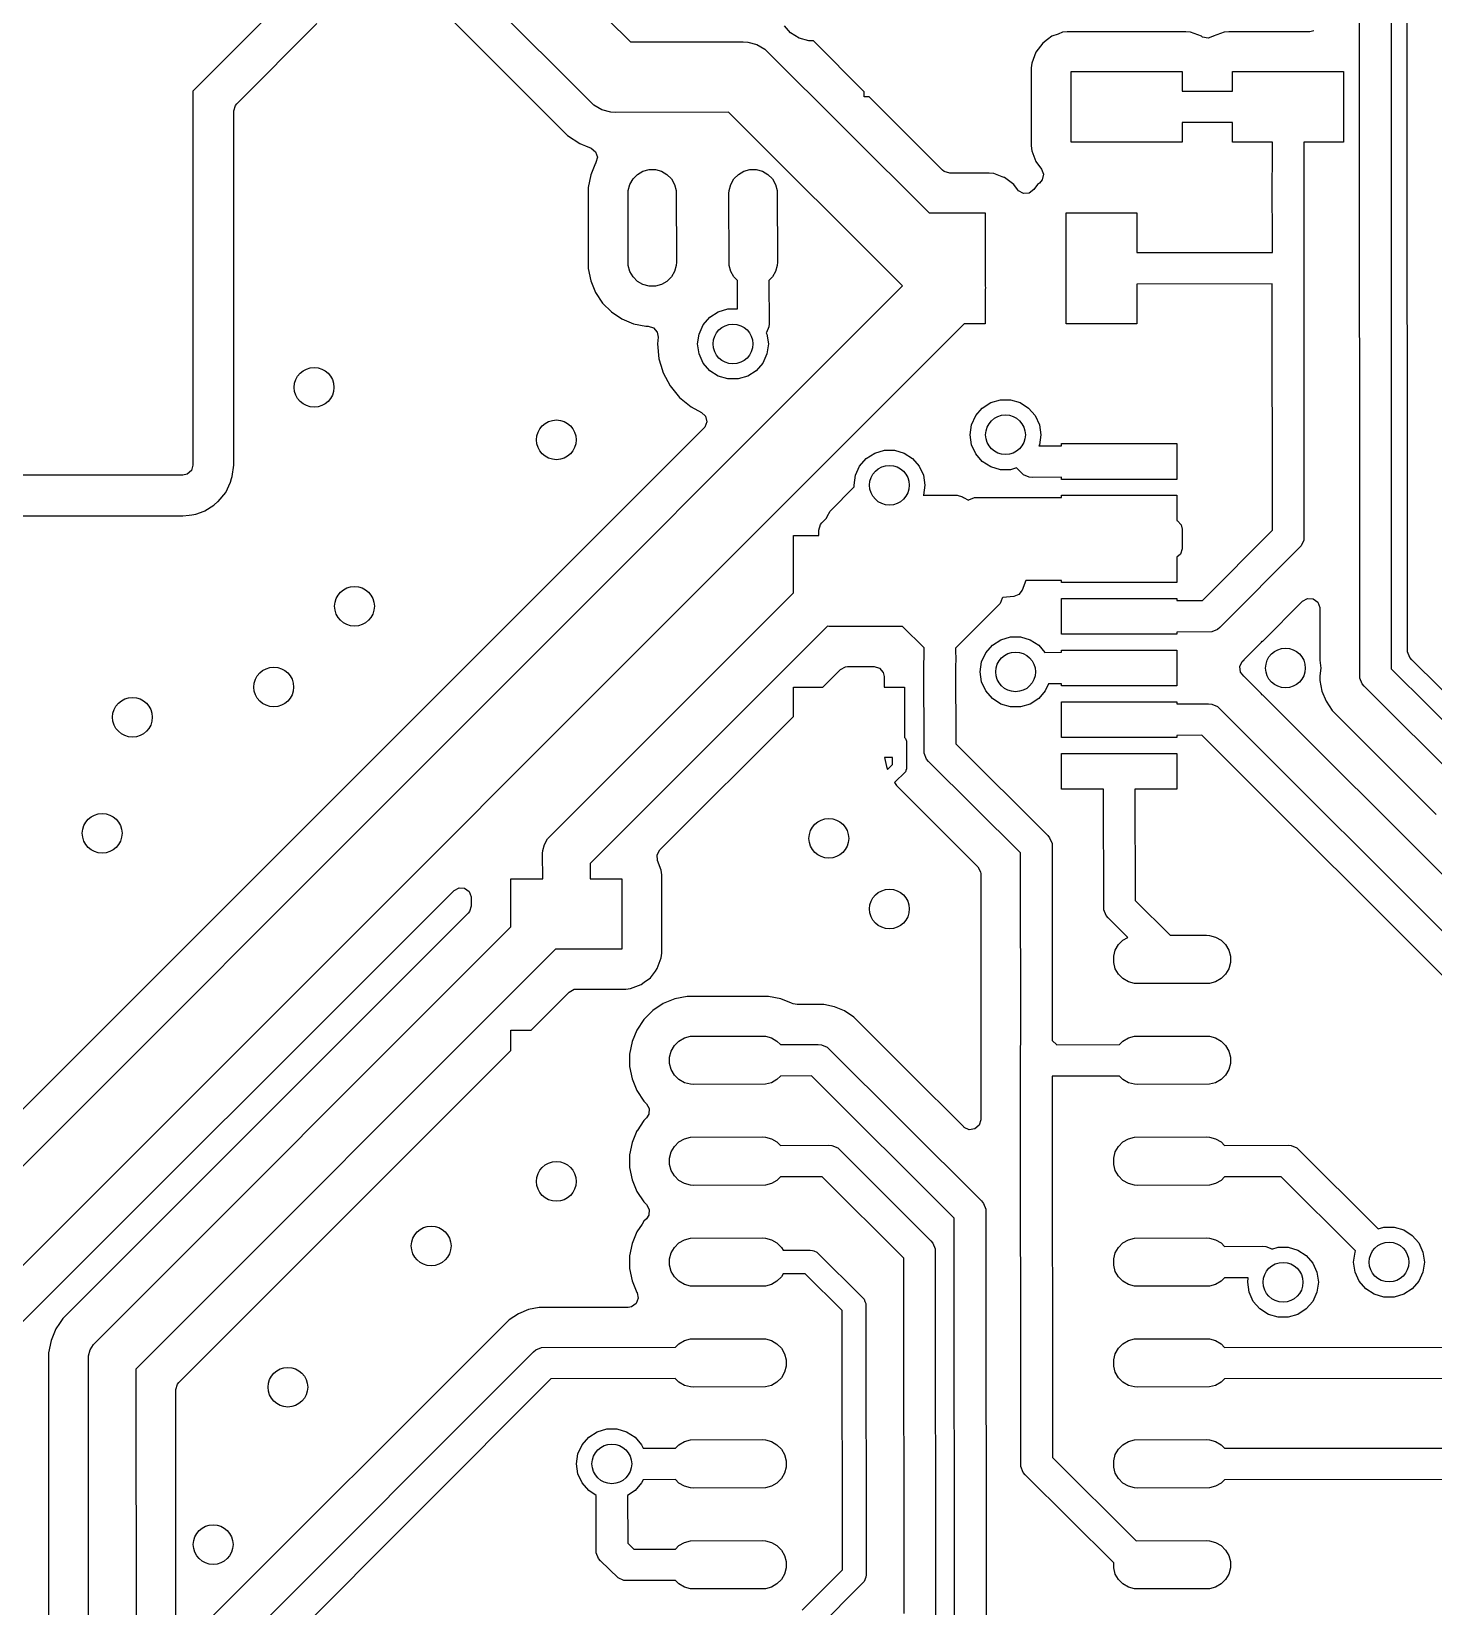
# Model space of a CAD drawing. Extents: x 0.01 to 3.19, y 0.01 to 2.39.
# Drawn here: x 1.58 to 2.275, y 0.489 to 1.27 of the extents above; entities that cross this region are included whole.
import ezdxf

# ---------------------------------------------------------------- set-up
doc = ezdxf.new("R2010")
doc.units = 0
doc.header["$MEASUREMENT"] = 0
doc.layers.add('BLACK', color=7, linetype='CONTINUOUS')

msp = doc.modelspace()

# ---------------------------------------------------------------- linework, layer by layer
at = {"layer": 'BLACK', "linetype": 'CONTINUOUS'}
for p, q in [((2.26165, 0.9625), (2.2615, 1.39924)), ((2.23803, 0.94949), (2.23788, 1.32868)), ((2.25347, 1.33329), (2.25362, 0.95405)), ((1.81501, 1.32614), (1.87667, 1.26466)), ((1.85864, 1.23336), (1.78513, 1.30666)), ((1.76861, 1.29532), (1.84557, 1.21835)), ((1.7064, 1.28683), (1.66, 1.24029)), ((1.68167, 1.23403), (1.72141, 1.27377)), ((1.95603, 1.26926), (1.95303, 1.27272)), ((1.87667, 1.26466), (1.93262, 1.26478)), ((1.93262, 1.26478), (1.93491, 1.26463)), ((1.93491, 1.26463), (1.93932, 1.26345)), ((1.96022, 1.26656), (1.95603, 1.26926)), ((1.96501, 1.26516), (1.96022, 1.26656)), ((1.96737, 1.26516), (1.96501, 1.26516)), ((1.9925, 1.24003), (1.96737, 1.26516)), ((2.08339, 1.26592), (2.08092, 1.26408)), ((2.08546, 1.26747), (2.08339, 1.26592)), ((2.08852, 1.26861), (2.08546, 1.26747)), ((2.08546, 1.26747), (2.08546, 1.26747)), ((2.08546, 1.26747), (2.08546, 1.26747)), ((2.09077, 1.26945), (2.08852, 1.26861)), ((2.09312, 1.2697), (2.09077, 1.26945)), ((2.15188, 1.2697), (2.09312, 1.2697)), ((2.15423, 1.26945), (2.15188, 1.2697)), ((2.15954, 1.26747), (2.15423, 1.26945)), ((2.15956, 1.26746), (2.15954, 1.26747)), ((2.15954, 1.26747), (2.15954, 1.26747)), ((2.16012, 1.2671), (2.15956, 1.26746)), ((2.16285, 1.26651), (2.16012, 1.2671)), ((2.16512, 1.26735), (2.16285, 1.26651)), ((2.16515, 1.2673), (2.16512, 1.26735)), ((2.16546, 1.26747), (2.16515, 1.2673)), ((2.17077, 1.26945), (2.16546, 1.26747)), ((2.16546, 1.26747), (2.16546, 1.26747)), ((2.17312, 1.2697), (2.17077, 1.26945)), ((2.21321, 1.2697), (2.17312, 1.2697)), ((2.21527, 1.27015), (2.21321, 1.2697)), ((1.93932, 1.26345), (1.94329, 1.26116)), ((1.94329, 1.26116), (2.02463, 1.18)), ((2.07753, 1.25954), (2.07555, 1.25423)), ((2.08092, 1.26408), (2.07753, 1.25954)), ((2.07753, 1.25954), (2.07753, 1.25954)), ((2.07555, 1.25423), (2.0753, 1.25188)), ((2.0753, 1.25188), (2.0753, 1.21312)), ((2.095, 1.215), (2.095, 1.25)), ((2.095, 1.25), (2.15, 1.25)), ((2.15, 1.25), (2.15, 1.24028)), ((2.175, 1.24032), (2.175, 1.25)), ((2.175, 1.25), (2.23, 1.25)), ((2.23, 1.25), (2.23, 1.215)), ((1.66, 1.24029), (1.66, 1.05496)), ((1.681, 1.2332), (1.68167, 1.23403)), ((1.8626, 1.23108), (1.85864, 1.23336)), ((1.9925, 1.2375), (1.9925, 1.24003)), ((1.99503, 1.2375), (1.9925, 1.2375)), ((2.03137, 1.20116), (1.99503, 1.2375)), ((2.15, 1.24028), (2.175, 1.24032)), ((1.68022, 1.23052), (1.681, 1.2332)), ((1.68022, 1.05496), (1.68022, 1.23052)), ((1.86702, 1.22989), (1.8626, 1.23108)), ((1.8693, 1.22974), (1.86702, 1.22989)), ((1.92525, 1.22987), (1.8693, 1.22974)), ((2.01152, 1.14379), (1.92525, 1.22987)), ((1.84557, 1.21835), (1.84557, 1.21835)), ((1.84557, 1.21835), (1.85167, 1.21428)), ((2.175, 1.22472), (2.15, 1.22468)), ((2.15, 1.22468), (2.15, 1.215)), ((2.175, 1.215), (2.175, 1.22472)), ((1.85167, 1.21428), (1.85167, 1.21428)), ((1.85167, 1.21428), (1.85167, 1.21428)), ((1.85167, 1.21428), (1.85279, 1.21381)), ((1.85279, 1.21381), (1.85447, 1.21312)), ((1.85447, 1.21312), (1.85725, 1.21196)), ((1.85725, 1.21196), (1.85943, 1.21021)), ((1.85943, 1.21021), (1.86031, 1.20756)), ((2.0753, 1.21312), (2.0753, 1.21311)), ((2.0753, 1.21311), (2.07555, 1.21077)), ((2.07555, 1.21077), (2.07555, 1.21077)), ((2.07555, 1.21077), (2.07753, 1.20546)), ((2.15, 1.215), (2.095, 1.215)), ((2.1947, 1.215), (2.175, 1.215)), ((2.19476, 1.20066), (2.1947, 1.215)), ((2.23, 1.215), (2.21031, 1.215)), ((2.21031, 1.215), (2.21037, 1.19925)), ((1.8594, 1.20452), (1.85701, 1.19875)), ((1.85948, 1.20463), (1.8594, 1.20452)), ((1.8594, 1.20452), (1.8594, 1.20452)), ((1.85962, 1.20485), (1.85948, 1.20463)), ((1.86031, 1.20756), (1.85962, 1.20485)), ((2.07753, 1.20546), (2.07753, 1.20546)), ((2.07753, 1.20546), (2.08034, 1.20171)), ((1.85701, 1.19875), (1.8558, 1.19262)), ((1.85701, 1.19875), (1.85701, 1.19875)), ((1.87641, 1.19409), (1.87798, 1.19681)), ((1.87798, 1.19681), (1.88019, 1.19902)), ((1.88019, 1.19902), (1.88291, 1.20059)), ((1.88291, 1.20059), (1.88593, 1.2014)), ((1.88593, 1.2014), (1.88907, 1.2014)), ((1.88907, 1.2014), (1.89209, 1.20059)), ((1.89209, 1.20059), (1.89481, 1.19902)), ((1.89481, 1.19902), (1.89702, 1.19681)), ((1.89702, 1.19681), (1.89859, 1.19409)), ((1.92641, 1.19409), (1.92798, 1.19681)), ((1.92798, 1.19681), (1.93019, 1.19902)), ((1.93019, 1.19902), (1.93291, 1.20059)), ((1.93291, 1.20059), (1.93593, 1.2014)), ((1.93593, 1.2014), (1.93907, 1.2014)), ((1.93907, 1.2014), (1.94209, 1.20059)), ((1.94209, 1.20059), (1.94481, 1.19902)), ((1.94481, 1.19902), (1.94702, 1.19681)), ((1.94702, 1.19681), (1.94859, 1.19409)), ((2.03219, 1.20049), (2.03137, 1.20116)), ((2.03488, 1.1997), (2.03219, 1.20049)), ((2.05438, 1.1997), (2.03488, 1.1997)), ((2.05673, 1.19945), (2.05438, 1.1997)), ((2.06089, 1.1979), (2.05673, 1.19945)), ((2.06187, 1.19754), (2.06089, 1.1979)), ((2.06204, 1.19747), (2.06187, 1.19754)), ((2.06658, 1.19408), (2.06204, 1.19747)), ((2.07934, 1.19476), (2.07842, 1.19408)), ((2.08072, 1.19636), (2.07934, 1.19476)), ((2.08034, 1.20171), (2.08131, 1.19909)), ((2.08131, 1.19909), (2.08072, 1.19636)), ((2.19463, 1.19925), (2.19476, 1.20066)), ((2.19475, 1.16036), (2.19463, 1.19925)), ((2.21037, 1.19925), (2.21023, 1.19781)), ((2.21023, 1.19781), (2.21037, 1.1525)), ((1.8558, 1.19262), (1.8558, 1.15238)), ((1.8755, 1.1895), (1.8756, 1.19107)), ((1.8756, 1.15393), (1.8755, 1.1895)), ((1.8756, 1.19107), (1.87641, 1.19409)), ((1.89859, 1.19409), (1.8994, 1.19107)), ((1.8994, 1.19107), (1.8995, 1.1555)), ((1.9255, 1.1895), (1.9256, 1.19107)), ((1.9256, 1.15393), (1.9255, 1.1895)), ((1.9256, 1.19107), (1.92641, 1.19409)), ((1.94859, 1.19409), (1.9494, 1.19107)), ((1.9494, 1.19107), (1.9495, 1.1555)), ((2.06853, 1.19147), (2.06658, 1.19408)), ((2.06899, 1.19093), (2.06853, 1.19147)), ((2.07145, 1.18959), (2.06899, 1.19093)), ((2.07423, 1.18979), (2.07145, 1.18959)), ((2.07647, 1.19147), (2.07423, 1.18979)), ((2.07842, 1.19408), (2.07647, 1.19147)), ((2.02463, 1.18), (2.0525, 1.18)), ((2.0525, 1.18), (2.0525, 1.14411)), ((2.0925, 1.125), (2.0925, 1.18)), ((2.0925, 1.18), (2.1275, 1.18)), ((2.1275, 1.18), (2.1275, 1.16025)), ((1.8995, 1.1555), (1.8994, 1.15393)), ((1.9495, 1.1555), (1.9494, 1.15393)), ((2.1275, 1.16025), (2.19475, 1.16036)), ((1.8558, 1.15238), (1.85701, 1.14625)), ((1.87641, 1.15091), (1.8756, 1.15393)), ((1.87798, 1.14819), (1.87641, 1.15091)), ((1.88019, 1.14598), (1.87798, 1.14819)), ((1.89702, 1.14819), (1.89481, 1.14598)), ((1.89859, 1.15091), (1.89702, 1.14819)), ((1.8994, 1.15393), (1.89859, 1.15091)), ((1.92641, 1.15091), (1.9256, 1.15393)), ((1.92798, 1.14819), (1.92641, 1.15091)), ((1.92971, 1.14647), (1.92798, 1.14819)), ((1.94702, 1.14819), (1.94531, 1.14648)), ((1.94859, 1.15091), (1.94702, 1.14819)), ((1.9494, 1.15393), (1.94859, 1.15091)), ((2.21037, 1.1525), (2.21023, 1.151)), ((2.21023, 1.151), (2.21037, 1.01935)), ((1.40544, 0.53751), (2.01152, 1.14379)), ((1.85701, 1.14625), (1.85701, 1.14625)), ((1.85701, 1.14625), (1.8594, 1.14048)), ((1.8594, 1.14048), (1.86287, 1.13529)), ((1.88291, 1.14441), (1.88019, 1.14598)), ((1.88593, 1.1436), (1.88291, 1.14441)), ((1.88907, 1.1436), (1.88593, 1.1436)), ((1.89209, 1.14441), (1.88907, 1.1436)), ((1.89481, 1.14598), (1.89209, 1.14441)), ((1.92975, 1.13234), (1.92971, 1.14647)), ((1.94531, 1.14648), (1.94537, 1.125)), ((2.0525, 1.14411), (2.05252, 1.1425)), ((2.05252, 1.1425), (2.0525, 1.1422)), ((2.0525, 1.1422), (2.0525, 1.125)), ((2.19463, 1.14476), (2.1275, 1.14465)), ((2.1275, 1.14465), (2.1275, 1.125)), ((2.19477, 1.02275), (2.19463, 1.14476)), ((1.86287, 1.13529), (1.86287, 1.13529)), ((1.86287, 1.13529), (1.86729, 1.13087)), ((1.92022, 1.13094), (1.92501, 1.13234)), ((1.92501, 1.13234), (1.92975, 1.13234)), ((2.04207, 1.125), (1.42489, 0.50761)), ((1.86729, 1.13087), (1.86729, 1.13087)), ((1.86729, 1.13087), (1.87248, 1.1274)), ((1.87248, 1.1274), (1.87825, 1.12501)), ((1.87825, 1.12501), (1.87825, 1.12501)), ((1.87825, 1.12501), (1.88438, 1.1238)), ((1.91069, 1.11994), (1.91276, 1.12447)), ((1.91276, 1.12447), (1.91603, 1.12824)), ((1.91603, 1.12824), (1.92022, 1.13094)), ((1.94537, 1.125), (1.94522, 1.12346)), ((2.0525, 1.125), (2.04207, 1.125)), ((2.1275, 1.125), (2.0925, 1.125)), ((1.88438, 1.1238), (1.88549, 1.1238)), ((1.88549, 1.1238), (1.88817, 1.12301)), ((1.88817, 1.12301), (1.89, 1.1209)), ((1.89, 1.1209), (1.89043, 1.11835)), ((1.89043, 1.11835), (1.8901, 1.115)), ((1.90998, 1.115), (1.91069, 1.11994)), ((1.94405, 1.12063), (1.94401, 1.12059)), ((1.94401, 1.12059), (1.94431, 1.11994)), ((1.94522, 1.12346), (1.94405, 1.12063)), ((1.94431, 1.11994), (1.94502, 1.115)), ((1.8901, 1.115), (1.8901, 1.115)), ((1.8901, 1.115), (1.89081, 1.1077)), ((1.91069, 1.11006), (1.90998, 1.115)), ((1.91276, 1.10553), (1.91069, 1.11006)), ((1.94431, 1.11006), (1.94224, 1.10553)), ((1.94502, 1.115), (1.94431, 1.11006)), ((1.89081, 1.1077), (1.89081, 1.1077)), ((1.89081, 1.1077), (1.89081, 1.1077)), ((1.89081, 1.1077), (1.89177, 1.10456)), ((1.89177, 1.10456), (1.89294, 1.10069)), ((1.89294, 1.10069), (1.8964, 1.09422)), ((1.91603, 1.10176), (1.91276, 1.10553)), ((1.92022, 1.09906), (1.91603, 1.10176)), ((1.93897, 1.10176), (1.93478, 1.09906)), ((1.94224, 1.10553), (1.93897, 1.10176)), ((1.8964, 1.09422), (1.90105, 1.08855)), ((1.92501, 1.09766), (1.92022, 1.09906)), ((1.92999, 1.09766), (1.92501, 1.09766)), ((1.93478, 1.09906), (1.92999, 1.09766)), ((1.90105, 1.08855), (1.90672, 1.0839)), ((2.05103, 1.08324), (2.05522, 1.08594)), ((2.05522, 1.08594), (2.06001, 1.08734)), ((2.06001, 1.08734), (2.06499, 1.08734)), ((2.06499, 1.08734), (2.06978, 1.08594)), ((2.06978, 1.08594), (2.07397, 1.08324)), ((1.90672, 1.0839), (1.91192, 1.08112)), ((1.91192, 1.08112), (1.91392, 1.07916)), ((1.91392, 1.07916), (1.91454, 1.07643)), ((2.04569, 1.07494), (2.04776, 1.07947)), ((2.04776, 1.07947), (2.05103, 1.08324)), ((2.07397, 1.08324), (2.07724, 1.07947)), ((2.07724, 1.07947), (2.07931, 1.07494)), ((1.91309, 1.07324), (1.39853, 0.55868)), ((1.91358, 1.07381), (1.91309, 1.07324)), ((1.91454, 1.07643), (1.91358, 1.07381)), ((2.04498, 1.07), (2.04569, 1.07494)), ((2.04569, 1.06506), (2.04498, 1.07)), ((2.07931, 1.07494), (2.08002, 1.07)), ((2.08002, 1.07), (2.07931, 1.06506)), ((1.99772, 1.06094), (2.00251, 1.06234)), ((2.00251, 1.06234), (2.00749, 1.06234)), ((2.00749, 1.06234), (2.01228, 1.06094)), ((2.04776, 1.06053), (2.04569, 1.06506)), ((2.07931, 1.06506), (2.07907, 1.06453)), ((2.07907, 1.06453), (2.07909, 1.06451)), ((2.07909, 1.06451), (2.09031, 1.06455)), ((2.09031, 1.06455), (2.09031, 1.06563)), ((2.09031, 1.06563), (2.1474, 1.06563)), ((2.1474, 1.06563), (2.1474, 1.04791)), ((1.66, 1.05496), (1.65921, 1.05228)), ((1.6794, 1.04926), (1.68022, 1.05496)), ((1.98819, 1.04994), (1.99026, 1.05447)), ((1.99026, 1.05447), (1.99353, 1.05824)), ((1.99353, 1.05824), (1.99772, 1.06094)), ((2.01228, 1.06094), (2.01647, 1.05824)), ((2.01647, 1.05824), (2.01974, 1.05447)), ((2.01974, 1.05447), (2.02181, 1.04994)), ((2.05103, 1.05676), (2.04776, 1.06053)), ((2.05522, 1.05406), (2.05103, 1.05676)), ((2.06001, 1.05266), (2.05522, 1.05406)), ((1.65504, 1.05), (1.24, 1.05)), ((1.6571, 1.05045), (1.65504, 1.05)), ((1.65921, 1.05228), (1.6571, 1.05045)), ((1.67622, 1.04135), (1.67861, 1.04658)), ((1.67861, 1.04658), (1.67911, 1.04828)), ((1.67911, 1.04828), (1.6794, 1.04926)), ((1.98748, 1.045), (1.98819, 1.04994)), ((2.02181, 1.04994), (2.02252, 1.045)), ((2.06499, 1.05266), (2.06001, 1.05266)), ((2.06799, 1.05354), (2.06499, 1.05266)), ((2.07135, 1.05022), (2.06799, 1.05354)), ((2.07419, 1.04905), (2.07135, 1.05022)), ((2.07573, 1.0489), (2.07419, 1.04905)), ((2.09031, 1.04895), (2.07573, 1.0489)), ((2.09031, 1.04791), (2.09031, 1.04895)), ((2.1474, 1.04791), (2.09031, 1.04791)), ((1.67244, 1.03698), (1.67622, 1.04135)), ((1.67622, 1.04135), (1.67622, 1.04135)), ((1.97563, 1.03219), (1.98759, 1.04423)), ((1.98759, 1.04423), (1.98748, 1.045)), ((2.02181, 1.04006), (2.02178, 1.04)), ((2.02178, 1.04), (2.0386, 1.04)), ((2.02252, 1.045), (2.02181, 1.04006)), ((2.0386, 1.04), (2.04128, 1.03921)), ((2.04128, 1.03921), (2.04167, 1.03893)), ((2.04167, 1.03893), (2.04172, 1.0389)), ((2.04172, 1.0389), (2.04415, 1.0376)), ((2.04431, 1.03773), (2.04714, 1.0389)), ((2.04714, 1.0389), (2.09031, 1.03899)), ((2.09031, 1.03899), (2.09031, 1.04004)), ((2.09031, 1.04004), (2.1474, 1.04004)), ((2.1474, 1.04004), (2.1474, 1.02752)), ((1.65934, 1.03025), (1.6614, 1.03069)), ((1.6614, 1.03069), (1.6655, 1.03206)), ((1.6614, 1.03069), (1.6614, 1.03069)), ((1.6614, 1.03069), (1.6614, 1.03069)), ((1.6614, 1.03069), (1.6614, 1.03069)), ((1.6614, 1.03069), (1.6614, 1.03069)), ((1.6655, 1.03206), (1.6658, 1.03225)), ((1.6658, 1.03225), (1.67034, 1.03517)), ((1.67034, 1.03517), (1.67235, 1.03691)), ((1.67034, 1.03517), (1.67034, 1.03517)), ((1.67034, 1.03517), (1.67034, 1.03517)), ((1.67235, 1.03691), (1.67244, 1.03698)), ((1.97409, 1.02952), (1.97563, 1.03219)), ((2.04415, 1.0376), (2.04431, 1.03773)), ((1.26518, 1.02978), (1.65504, 1.02978)), ((1.65504, 1.02978), (1.65818, 1.03012)), ((1.65818, 1.03012), (1.65934, 1.03025)), ((1.65934, 1.03025), (1.65934, 1.03025)), ((1.65934, 1.03025), (1.65934, 1.03025)), ((1.65934, 1.03025), (1.65934, 1.03025)), ((1.97, 1.0228), (1.97079, 1.02548)), ((1.97, 1.02), (1.97, 1.0228)), ((1.97079, 1.02548), (1.97145, 1.02631)), ((1.97145, 1.02631), (1.97388, 1.02873)), ((1.97388, 1.02873), (1.97409, 1.02952)), ((2.1474, 1.02752), (2.14772, 1.02742)), ((2.14772, 1.02742), (2.14955, 1.02531)), ((2.14955, 1.02531), (2.15, 1.02325)), ((2.15, 1.02325), (2.15, 1.01352)), ((2.16007, 0.98786), (2.19477, 1.02275)), ((1.9575, 0.99168), (1.9575, 1.02)), ((1.9575, 1.02), (1.97, 1.02)), ((2.20905, 1.01498), (2.16872, 0.97443)), ((2.21022, 1.01781), (2.20905, 1.01498)), ((2.21037, 1.01935), (2.21022, 1.01781)), ((2.14921, 1.01084), (2.1474, 1.00927)), ((2.1474, 1.00927), (2.1474, 0.99673)), ((2.15, 1.01352), (2.14921, 1.01084)), ((1.83563, 0.86969), (1.9575, 0.99168)), ((2.07084, 0.99303), (2.06916, 0.99079)), ((2.07259, 0.99773), (2.07084, 0.99303)), ((2.09031, 0.99778), (2.07259, 0.99773)), ((2.09031, 0.99673), (2.09031, 0.99778)), ((2.1474, 0.99673), (2.09031, 0.99673)), ((2.0598, 0.98637), (2.03779, 0.96417)), ((2.06091, 0.98905), (2.0598, 0.98637)), ((2.06113, 0.98928), (2.06091, 0.98905)), ((2.06668, 0.98982), (2.06113, 0.98928)), ((2.06916, 0.99079), (2.06668, 0.98982)), ((2.09031, 0.97114), (2.09031, 0.98886)), ((2.09031, 0.98886), (2.1474, 0.98886)), ((2.1474, 0.98886), (2.1474, 0.98782)), ((2.1474, 0.98782), (2.16007, 0.98786)), ((2.18991, 0.96776), (2.2097, 0.98755)), ((2.2097, 0.98755), (2.21215, 0.98889)), ((2.21215, 0.98889), (2.21494, 0.98869)), ((2.21494, 0.98869), (2.21718, 0.98701)), ((2.21718, 0.98701), (2.21816, 0.9844)), ((2.21816, 0.9844), (2.21817, 0.98404)), ((2.21817, 0.98404), (2.21817, 0.95823)), ((1.97428, 0.9752), (1.85673, 0.85753)), ((1.97496, 0.975), (1.97428, 0.9752)), ((2.01149, 0.975), (1.97496, 0.975)), ((2.02217, 0.96439), (2.01149, 0.975)), ((2.05603, 0.96574), (2.06022, 0.96844)), ((2.06022, 0.96844), (2.06501, 0.96984)), ((2.06501, 0.96984), (2.06999, 0.96984)), ((2.06999, 0.96984), (2.07478, 0.96844)), ((2.07478, 0.96844), (2.07897, 0.96574)), ((2.1474, 0.97114), (2.09031, 0.97114)), ((2.16469, 0.97228), (2.1474, 0.97222)), ((2.1474, 0.97222), (2.1474, 0.97114)), ((2.16752, 0.97345), (2.16469, 0.97228)), ((2.16872, 0.97443), (2.16752, 0.97345)), ((2.02224, 0.95885), (2.02217, 0.96439)), ((2.03779, 0.96417), (2.03787, 0.95767)), ((2.05069, 0.95744), (2.05276, 0.96197)), ((2.05276, 0.96197), (2.05603, 0.96574)), ((2.07897, 0.96574), (2.08206, 0.96217)), ((2.08206, 0.96217), (2.09031, 0.9622)), ((2.09031, 0.9622), (2.09031, 0.96327)), ((2.09031, 0.96327), (2.1474, 0.96327)), ((2.1474, 0.96327), (2.1474, 0.94555)), ((2.18073, 0.95858), (2.1893, 0.96715)), ((2.1893, 0.96715), (2.18973, 0.96764)), ((2.18973, 0.96764), (2.18991, 0.96776)), ((2.26282, 0.95966), (2.26165, 0.9625)), ((1.97207, 0.945), (1.98072, 0.95365)), ((1.98072, 0.95365), (1.98317, 0.95499)), ((1.98317, 0.95499), (1.98422, 0.9551)), ((1.98422, 0.9551), (1.99746, 0.9551)), ((1.99746, 0.9551), (2.00014, 0.95431)), ((2.00014, 0.95431), (2.00197, 0.9522)), ((2.02213, 0.95767), (2.02224, 0.95885)), ((2.02228, 0.91216), (2.02213, 0.95767)), ((2.03787, 0.95767), (2.03773, 0.95624)), ((2.03773, 0.95624), (2.03786, 0.91677)), ((2.04998, 0.9525), (2.05069, 0.95744)), ((2.05069, 0.94756), (2.04998, 0.9525)), ((2.17852, 0.9552), (2.17973, 0.95772)), ((2.17887, 0.95243), (2.17852, 0.9552)), ((2.18056, 0.95041), (2.17887, 0.95243)), ((2.17973, 0.95772), (2.18066, 0.95853)), ((2.18066, 0.95853), (2.18073, 0.95858)), ((2.21817, 0.95823), (2.21872, 0.9544)), ((2.21872, 0.9544), (2.21817, 0.95057)), ((2.25362, 0.95405), (2.2969, 0.91096)), ((2.2638, 0.95847), (2.26282, 0.95966)), ((2.30021, 0.92227), (2.2638, 0.95847)), ((1.9575, 0.93043), (1.9575, 0.945)), ((1.9575, 0.945), (1.97207, 0.945)), ((2.00197, 0.9522), (2.00242, 0.95014)), ((2.00242, 0.95014), (2.00242, 0.945)), ((2.00242, 0.945), (2.0125, 0.945)), ((2.0125, 0.945), (2.0125, 0.91991)), ((2.05276, 0.94303), (2.05069, 0.94756)), ((2.08386, 0.94658), (2.08224, 0.94303)), ((2.09031, 0.9466), (2.08386, 0.94658)), ((2.09031, 0.94555), (2.09031, 0.9466)), ((2.1474, 0.94555), (2.09031, 0.94555)), ((2.18054, 0.9504), (2.18056, 0.95041)), ((2.18064, 0.95032), (2.18054, 0.9504)), ((2.18066, 0.95028), (2.18064, 0.95032)), ((2.18073, 0.95024), (2.18066, 0.95028)), ((2.18918, 0.94179), (2.18073, 0.95024)), ((2.21817, 0.95057), (2.21817, 0.94827)), ((2.21817, 0.94827), (2.21923, 0.94294)), ((2.23803, 0.94945), (2.23803, 0.94949)), ((2.2392, 0.94661), (2.23803, 0.94945)), ((2.24018, 0.94542), (2.2392, 0.94661)), ((2.28913, 0.89668), (2.24018, 0.94542)), ((2.05603, 0.93926), (2.05276, 0.94303)), ((2.06022, 0.93656), (2.05603, 0.93926)), ((2.07897, 0.93926), (2.07478, 0.93656)), ((2.08224, 0.94303), (2.07897, 0.93926)), ((2.09031, 0.91996), (2.09031, 0.93768)), ((2.09031, 0.93768), (2.1474, 0.93768)), ((2.1474, 0.93768), (2.1474, 0.93664)), ((2.1474, 0.93664), (2.16315, 0.93669)), ((2.16315, 0.93669), (2.16469, 0.93654)), ((2.18973, 0.94116), (2.18918, 0.94179)), ((2.18996, 0.94101), (2.18973, 0.94116)), ((2.28273, 0.84824), (2.18996, 0.94101)), ((2.21923, 0.94294), (2.21923, 0.94294)), ((2.21923, 0.94294), (2.22131, 0.93792)), ((2.22131, 0.93792), (2.22433, 0.93341)), ((1.89131, 0.86424), (1.9575, 0.93043)), ((2.06501, 0.93516), (2.06022, 0.93656)), ((2.06999, 0.93516), (2.06501, 0.93516)), ((2.07478, 0.93656), (2.06999, 0.93516)), ((2.16469, 0.93654), (2.16752, 0.93537)), ((2.16752, 0.93537), (2.46937, 0.63374)), ((2.22433, 0.93341), (2.22433, 0.93341)), ((2.22433, 0.93341), (2.27593, 0.88181)), ((2.15975, 0.92108), (2.1474, 0.92104)), ((2.1474, 0.92104), (2.1474, 0.91996)), ((2.45593, 0.62512), (2.15975, 0.92108)), ((2.0125, 0.91991), (2.01295, 0.91947)), ((2.01295, 0.91947), (2.01348, 0.91819)), ((2.01348, 0.91819), (2.01354, 0.905)), ((2.03786, 0.91677), (2.0834, 0.87143)), ((2.1474, 0.91996), (2.09031, 0.91996)), ((2.00262, 0.91), (2.00348, 0.90565)), ((2.0065, 0.91), (2.00262, 0.91)), ((2.00348, 0.90565), (2.00348, 0.90565)), ((2.00348, 0.90565), (2.00412, 0.90412)), ((2.00412, 0.90412), (2.00651, 0.90652)), ((2.00651, 0.90652), (2.0065, 0.91)), ((2.02345, 0.90932), (2.02228, 0.91216)), ((2.02443, 0.90813), (2.02345, 0.90932)), ((2.06997, 0.8628), (2.02443, 0.90813)), ((2.09031, 0.89437), (2.09031, 0.91209)), ((2.09031, 0.91209), (2.1474, 0.91209)), ((2.1474, 0.91209), (2.1474, 0.89437)), ((2.01295, 0.90303), (2.00756, 0.89764)), ((2.00756, 0.89764), (2.00858, 0.89612)), ((2.01337, 0.90406), (2.01295, 0.90303)), ((2.01348, 0.90431), (2.01337, 0.90406)), ((2.01354, 0.905), (2.01348, 0.90431)), ((2.00858, 0.89612), (2.00858, 0.89612)), ((2.00858, 0.89612), (2.0488, 0.85589)), ((2.111, 0.89437), (2.09031, 0.89437)), ((2.11114, 0.83461), (2.111, 0.89437)), ((2.1474, 0.89437), (2.1266, 0.89437)), ((2.1266, 0.89437), (2.12673, 0.83922)), ((1.83329, 0.86404), (1.83409, 0.86702)), ((1.83409, 0.86702), (1.83563, 0.86969)), ((2.0834, 0.87143), (2.08438, 0.87024)), ((2.08438, 0.87024), (2.08556, 0.8674)), ((2.08556, 0.8674), (2.0857, 0.76989)), ((1.83319, 0.8625), (1.83329, 0.86404)), ((1.83323, 0.85), (1.83319, 0.8625)), ((1.88997, 0.86179), (1.89131, 0.86424)), ((1.89017, 0.859), (1.88997, 0.86179)), ((1.89195, 0.85423), (1.89017, 0.859)), ((2.07011, 0.76823), (2.06997, 0.8628)), ((1.85673, 0.85753), (1.85675, 0.85)), ((1.8922, 0.85188), (1.89195, 0.85423)), ((1.8922, 0.81312), (1.8922, 0.85188)), ((2.0488, 0.85589), (2.05014, 0.85344)), ((2.05014, 0.85344), (2.05026, 0.85239)), ((2.05026, 0.85239), (2.05026, 0.73047)), ((1.43623, 0.49109), (1.78933, 0.84418)), ((1.78933, 0.84418), (1.79178, 0.84552)), ((1.79178, 0.84552), (1.79457, 0.84532)), ((1.79457, 0.84532), (1.79681, 0.84365)), ((1.79681, 0.84365), (1.79778, 0.84103)), ((1.8175, 0.82619), (1.8175, 0.85)), ((1.8175, 0.85), (1.83323, 0.85)), ((1.85675, 0.85), (1.8725, 0.85)), ((1.8725, 0.85), (1.8725, 0.815)), ((1.7978, 0.83642), (1.79701, 0.83374)), ((1.79778, 0.84103), (1.7978, 0.84068)), ((1.7978, 0.84068), (1.7978, 0.83642)), ((2.12673, 0.83922), (2.14414, 0.82195)), ((1.79634, 0.83291), (1.59991, 0.63648)), ((1.79701, 0.83374), (1.79634, 0.83291)), ((2.11231, 0.83177), (2.11114, 0.83461)), ((2.11329, 0.83057), (2.11231, 0.83177)), ((2.12306, 0.82088), (2.11329, 0.83057)), ((1.61063, 0.61919), (1.8175, 0.82619)), ((2.12069, 0.81952), (2.12306, 0.82088)), ((2.14414, 0.82195), (2.162, 0.822)), ((2.162, 0.822), (2.16357, 0.8219)), ((2.16357, 0.8219), (2.16659, 0.82109)), ((2.16659, 0.82109), (2.16931, 0.81952)), ((1.83957, 0.815), (1.63171, 0.60701)), ((1.8725, 0.815), (1.83957, 0.815)), ((1.89195, 0.81077), (1.8922, 0.81312)), ((2.1161, 0.81157), (2.11691, 0.81459)), ((2.11691, 0.81459), (2.11848, 0.81731)), ((2.11848, 0.81731), (2.12069, 0.81952)), ((2.16931, 0.81952), (2.17152, 0.81731)), ((2.17152, 0.81731), (2.17309, 0.81459)), ((2.17309, 0.81459), (2.1739, 0.81157)), ((1.88658, 0.80092), (1.88904, 0.80422)), ((1.88904, 0.80422), (1.88997, 0.80546)), ((1.88997, 0.80546), (1.89149, 0.80953)), ((1.88997, 0.80546), (1.88997, 0.80546)), ((1.88997, 0.80546), (1.88997, 0.80546)), ((1.89149, 0.80953), (1.89195, 0.81077)), ((2.1161, 0.80843), (2.1161, 0.81157)), ((2.11691, 0.80541), (2.1161, 0.80843)), ((2.11848, 0.80269), (2.11691, 0.80541)), ((2.17309, 0.80541), (2.17152, 0.80269)), ((2.1739, 0.80843), (2.17309, 0.80541)), ((2.1739, 0.81157), (2.1739, 0.80843)), ((1.87673, 0.79555), (1.88204, 0.79753)), ((1.88204, 0.79753), (1.88355, 0.79866)), ((1.88204, 0.79753), (1.88204, 0.79753)), ((1.88204, 0.79753), (1.88204, 0.79753)), ((1.88355, 0.79866), (1.88658, 0.80092)), ((2.12069, 0.80048), (2.11848, 0.80269)), ((2.12341, 0.79891), (2.12069, 0.80048)), ((2.12643, 0.7981), (2.12341, 0.79891)), ((2.128, 0.798), (2.12643, 0.7981)), ((2.16357, 0.7981), (2.128, 0.798)), ((2.16659, 0.79891), (2.16357, 0.7981)), ((2.16931, 0.80048), (2.16659, 0.79891)), ((2.17152, 0.80269), (2.16931, 0.80048)), ((1.82757, 0.775), (1.84641, 0.79384)), ((1.84641, 0.79384), (1.84887, 0.79518)), ((1.84887, 0.79518), (1.84992, 0.7953)), ((1.84992, 0.7953), (1.87438, 0.7953)), ((1.87438, 0.7953), (1.87439, 0.7953)), ((1.87439, 0.7953), (1.87673, 0.79555)), ((1.87673, 0.79555), (1.87673, 0.79555)), ((1.89875, 0.79049), (1.89298, 0.7881)), ((1.90488, 0.7917), (1.89875, 0.79049)), ((1.94512, 0.7917), (1.90488, 0.7917)), ((1.95125, 0.79049), (1.94512, 0.7917)), ((1.95649, 0.78831), (1.95125, 0.79049)), ((1.88779, 0.78463), (1.88337, 0.78021)), ((1.89298, 0.7881), (1.88779, 0.78463)), ((1.95724, 0.788), (1.95649, 0.78831)), ((1.95727, 0.78807), (1.95724, 0.788)), ((1.95923, 0.78758), (1.95727, 0.78807)), ((1.97246, 0.78758), (1.95923, 0.78758)), ((1.97779, 0.78652), (1.97246, 0.78758)), ((1.98281, 0.78444), (1.97779, 0.78652)), ((1.98733, 0.78142), (1.98281, 0.78444)), ((2.01501, 0.75374), (1.98733, 0.78142)), ((1.8175, 0.76493), (1.8175, 0.775)), ((1.8175, 0.775), (1.82757, 0.775)), ((1.8799, 0.77502), (1.87751, 0.76925)), ((1.88337, 0.78021), (1.8799, 0.77502)), ((1.65297, 0.6004), (1.8175, 0.76493)), ((1.87751, 0.76925), (1.8763, 0.76312)), ((1.87751, 0.76925), (1.87751, 0.76925)), ((1.89691, 0.76459), (1.89848, 0.76731)), ((1.89848, 0.76731), (1.90069, 0.76952)), ((1.90069, 0.76952), (1.90341, 0.77109)), ((1.90341, 0.77109), (1.90643, 0.7719)), ((1.90643, 0.7719), (1.942, 0.772)), ((1.942, 0.772), (1.94357, 0.7719)), ((1.94357, 0.7719), (1.94659, 0.77109)), ((1.94659, 0.77109), (1.94931, 0.76952)), ((1.94931, 0.76952), (1.95101, 0.76781)), ((1.95101, 0.76781), (1.96975, 0.76787)), ((1.96975, 0.76787), (1.97128, 0.76772)), ((1.97128, 0.76772), (1.97412, 0.76655)), ((1.97412, 0.76655), (2.05057, 0.69032)), ((2.06996, 0.76675), (2.07011, 0.76823)), ((2.07011, 0.55863), (2.06996, 0.76675)), ((2.0857, 0.76989), (2.08792, 0.76773)), ((2.08792, 0.76773), (2.11899, 0.76781)), ((2.11899, 0.76781), (2.12069, 0.76952)), ((2.12069, 0.76952), (2.12341, 0.77109)), ((2.12341, 0.77109), (2.12643, 0.7719)), ((2.12643, 0.7719), (2.162, 0.772)), ((2.162, 0.772), (2.16357, 0.7719)), ((2.16357, 0.7719), (2.16659, 0.77109)), ((2.16659, 0.77109), (2.16931, 0.76952)), ((2.16931, 0.76952), (2.17152, 0.76731)), ((2.17152, 0.76731), (2.17309, 0.76459)), ((1.8763, 0.76312), (1.8763, 0.75688)), ((1.8961, 0.76157), (1.89691, 0.76459)), ((1.8961, 0.75843), (1.8961, 0.76157)), ((1.89691, 0.75541), (1.8961, 0.75843)), ((2.17309, 0.76459), (2.1739, 0.76157)), ((2.1739, 0.75843), (2.17309, 0.75541)), ((2.1739, 0.76157), (2.1739, 0.75843)), ((1.8763, 0.75688), (1.87751, 0.75075)), ((1.87751, 0.75075), (1.87751, 0.75075)), ((1.87751, 0.75075), (1.8799, 0.74498)), ((1.89848, 0.75269), (1.89691, 0.75541)), ((1.90069, 0.75048), (1.89848, 0.75269)), ((1.90341, 0.74891), (1.90069, 0.75048)), ((1.94931, 0.75048), (1.94659, 0.74891)), ((1.95104, 0.75221), (1.94931, 0.75048)), ((1.96636, 0.75226), (1.95104, 0.75221)), ((2.03713, 0.68169), (1.96636, 0.75226)), ((2.04179, 0.72696), (2.01501, 0.75374)), ((2.11896, 0.75221), (2.08557, 0.75213)), ((2.08557, 0.75213), (2.08571, 0.56323)), ((2.12069, 0.75048), (2.11896, 0.75221)), ((2.12341, 0.74891), (2.12069, 0.75048)), ((2.16931, 0.75048), (2.16659, 0.74891)), ((2.17152, 0.75269), (2.16931, 0.75048)), ((2.17309, 0.75541), (2.17152, 0.75269)), ((1.8799, 0.74498), (1.88337, 0.73979)), ((1.90643, 0.7481), (1.90341, 0.74891)), ((1.908, 0.748), (1.90643, 0.7481)), ((1.94357, 0.7481), (1.908, 0.748)), ((1.94659, 0.74891), (1.94357, 0.7481)), ((2.12643, 0.7481), (2.12341, 0.74891)), ((2.128, 0.748), (2.12643, 0.7481)), ((2.16357, 0.7481), (2.128, 0.748)), ((2.16659, 0.74891), (2.16357, 0.7481)), ((1.88337, 0.73979), (1.88337, 0.73979)), ((1.88337, 0.73979), (1.88466, 0.73851)), ((1.88466, 0.73851), (1.88599, 0.73605)), ((1.88599, 0.73605), (1.8858, 0.73327)), ((1.88337, 0.73021), (1.87996, 0.7251)), ((1.88466, 0.73149), (1.88337, 0.73021)), ((1.8858, 0.73327), (1.88466, 0.73149)), ((2.04205, 0.72672), (2.04179, 0.72696)), ((2.04459, 0.72556), (2.04205, 0.72672)), ((2.04736, 0.72596), (2.04459, 0.72556)), ((2.04947, 0.72779), (2.04736, 0.72596)), ((2.05026, 0.73047), (2.04947, 0.72779)), ((1.87751, 0.71925), (1.8763, 0.71312)), ((1.8799, 0.72502), (1.87751, 0.71925)), ((1.87751, 0.71925), (1.87751, 0.71925)), ((1.87996, 0.7251), (1.8799, 0.72502)), ((1.89848, 0.71731), (1.90069, 0.71952)), ((1.90069, 0.71952), (1.90341, 0.72109)), ((1.90341, 0.72109), (1.90643, 0.7219)), ((1.90643, 0.7219), (1.942, 0.722)), ((1.942, 0.722), (1.94357, 0.7219)), ((1.94357, 0.7219), (1.94659, 0.72109)), ((1.94659, 0.72109), (1.94931, 0.71952)), ((1.94931, 0.71952), (1.95102, 0.7178)), ((2.11848, 0.71731), (2.12069, 0.71952)), ((2.12069, 0.71952), (2.12341, 0.72109)), ((2.12341, 0.72109), (2.12643, 0.7219)), ((2.12643, 0.7219), (2.162, 0.722)), ((2.162, 0.722), (2.16357, 0.7219)), ((2.16357, 0.7219), (2.16659, 0.72109)), ((2.16659, 0.72109), (2.16931, 0.71952)), ((2.16931, 0.71952), (2.17103, 0.71779)), ((1.8763, 0.71312), (1.8763, 0.70688)), ((1.8961, 0.71157), (1.89691, 0.71459)), ((1.8961, 0.70843), (1.8961, 0.71157)), ((1.89691, 0.71459), (1.89848, 0.71731)), ((1.95102, 0.7178), (1.975, 0.71787)), ((1.975, 0.71787), (1.97654, 0.71772)), ((1.97654, 0.71772), (1.97937, 0.71655)), ((1.97937, 0.71655), (2.02557, 0.67057)), ((2.1161, 0.71157), (2.11691, 0.71459)), ((2.1161, 0.70843), (2.1161, 0.71157)), ((2.11691, 0.71459), (2.11848, 0.71731)), ((2.17103, 0.71779), (2.2025, 0.71787)), ((2.2025, 0.71787), (2.20404, 0.71772)), ((2.20404, 0.71772), (2.20687, 0.71655)), ((2.20687, 0.71655), (2.2471, 0.67649)), ((1.8763, 0.70688), (1.87751, 0.70075)), ((1.89691, 0.70541), (1.8961, 0.70843)), ((1.89848, 0.70269), (1.89691, 0.70541)), ((1.90069, 0.70048), (1.89848, 0.70269)), ((2.11691, 0.70541), (2.1161, 0.70843)), ((2.11848, 0.70269), (2.11691, 0.70541)), ((2.12069, 0.70048), (2.11848, 0.70269)), ((1.87751, 0.70075), (1.87751, 0.70075)), ((1.87751, 0.70075), (1.8799, 0.69498)), ((1.8799, 0.69498), (1.88337, 0.68979)), ((1.90341, 0.69891), (1.90069, 0.70048)), ((1.90643, 0.6981), (1.90341, 0.69891)), ((1.908, 0.698), (1.90643, 0.6981)), ((1.94357, 0.6981), (1.908, 0.698)), ((1.94659, 0.69891), (1.94357, 0.6981)), ((1.94931, 0.70048), (1.94659, 0.69891)), ((1.95103, 0.7022), (1.94931, 0.70048)), ((1.97161, 0.70226), (1.95103, 0.7022)), ((2.01213, 0.66193), (1.97161, 0.70226)), ((2.12341, 0.69891), (2.12069, 0.70048)), ((2.12643, 0.6981), (2.12341, 0.69891)), ((2.128, 0.698), (2.12643, 0.6981)), ((2.16357, 0.6981), (2.128, 0.698)), ((2.16659, 0.69891), (2.16357, 0.6981)), ((2.16931, 0.70048), (2.16659, 0.69891)), ((2.17102, 0.70219), (2.16931, 0.70048)), ((2.19911, 0.70226), (2.17102, 0.70219)), ((2.23597, 0.66555), (2.19911, 0.70226)), ((1.88337, 0.68979), (1.88337, 0.68979)), ((1.88337, 0.68979), (1.88466, 0.68851)), ((1.88466, 0.68851), (1.88599, 0.68605)), ((2.05057, 0.69032), (2.05155, 0.68912)), ((2.05155, 0.68912), (2.05272, 0.68628)), ((1.88337, 0.68021), (1.88246, 0.67884)), ((1.88466, 0.68149), (1.88337, 0.68021)), ((1.8858, 0.68327), (1.88466, 0.68149)), ((1.88599, 0.68605), (1.8858, 0.68327)), ((2.03727, 0.4659), (2.03713, 0.68169)), ((2.05272, 0.68628), (2.05287, 0.4625)), ((1.8799, 0.67502), (1.87751, 0.66925)), ((1.88246, 0.67884), (1.8799, 0.67502)), ((1.90341, 0.67109), (1.90643, 0.6719)), ((1.90643, 0.6719), (1.942, 0.672)), ((1.942, 0.672), (1.94357, 0.6719)), ((1.94357, 0.6719), (1.94659, 0.67109)), ((2.12341, 0.67109), (2.12643, 0.6719)), ((2.12643, 0.6719), (2.162, 0.672)), ((2.162, 0.672), (2.16357, 0.6719)), ((2.16357, 0.6719), (2.16659, 0.67109)), ((2.2471, 0.67649), (2.25001, 0.67734)), ((2.25001, 0.67734), (2.25499, 0.67734)), ((2.25499, 0.67734), (2.25978, 0.67594)), ((2.25978, 0.67594), (2.26397, 0.67324)), ((2.26397, 0.67324), (2.26724, 0.66947)), ((1.87751, 0.66925), (1.8763, 0.66312)), ((1.87751, 0.66925), (1.87751, 0.66925)), ((1.8961, 0.66157), (1.89691, 0.66459)), ((1.89691, 0.66459), (1.89848, 0.66731)), ((1.89848, 0.66731), (1.90069, 0.66952)), ((1.90069, 0.66952), (1.90341, 0.67109)), ((1.94659, 0.67109), (1.94931, 0.66952)), ((1.94931, 0.66952), (1.95152, 0.66731)), ((1.95152, 0.66731), (1.95235, 0.66587)), ((1.95235, 0.66587), (1.96581, 0.66591)), ((1.96581, 0.66591), (1.96696, 0.66579)), ((1.96696, 0.66579), (1.9675, 0.66557)), ((1.9675, 0.66557), (1.96909, 0.66491)), ((1.96909, 0.66491), (1.99168, 0.64249)), ((2.02557, 0.67057), (2.02655, 0.66937)), ((2.02655, 0.66937), (2.02772, 0.66654)), ((2.02772, 0.66654), (2.02787, 0.4825)), ((2.1161, 0.66157), (2.11691, 0.66459)), ((2.11691, 0.66459), (2.11848, 0.66731)), ((2.11848, 0.66731), (2.12069, 0.66952)), ((2.12069, 0.66952), (2.12341, 0.67109)), ((2.16659, 0.67109), (2.16931, 0.66952)), ((2.16931, 0.66952), (2.17101, 0.66781)), ((2.17101, 0.66781), (2.19, 0.66787)), ((2.19, 0.66787), (2.19154, 0.66772)), ((2.19154, 0.66772), (2.19437, 0.66655)), ((2.19437, 0.66655), (2.19447, 0.66645)), ((2.19447, 0.66645), (2.19751, 0.66734)), ((2.19751, 0.66734), (2.20249, 0.66734)), ((2.20249, 0.66734), (2.20728, 0.66594)), ((2.20728, 0.66594), (2.21147, 0.66324)), ((2.23498, 0.66), (2.23569, 0.66494)), ((2.23569, 0.66494), (2.23597, 0.66555)), ((2.26724, 0.66947), (2.26931, 0.66494)), ((2.26931, 0.66494), (2.27002, 0.66)), ((1.8763, 0.66312), (1.8763, 0.65688)), ((1.8763, 0.65688), (1.87751, 0.65075)), ((1.8961, 0.65843), (1.8961, 0.66157)), ((1.89691, 0.65541), (1.8961, 0.65843)), ((2.01227, 0.48589), (2.01213, 0.66193)), ((2.1161, 0.65843), (2.1161, 0.66157)), ((2.11691, 0.65541), (2.1161, 0.65843)), ((2.21147, 0.66324), (2.21474, 0.65947)), ((2.21474, 0.65947), (2.21681, 0.65494)), ((2.23569, 0.65506), (2.23498, 0.66)), ((2.27002, 0.66), (2.26931, 0.65506)), ((1.87751, 0.65075), (1.87751, 0.65075)), ((1.87751, 0.65075), (1.8799, 0.64498)), ((1.89848, 0.65269), (1.89691, 0.65541)), ((1.90069, 0.65048), (1.89848, 0.65269)), ((1.90341, 0.64891), (1.90069, 0.65048)), ((1.90643, 0.6481), (1.90341, 0.64891)), ((1.908, 0.648), (1.90643, 0.6481)), ((1.94357, 0.6481), (1.908, 0.648)), ((1.94659, 0.64891), (1.94357, 0.6481)), ((1.94931, 0.65048), (1.94659, 0.64891)), ((1.95152, 0.65269), (1.94931, 0.65048)), ((1.95237, 0.65417), (1.95152, 0.65269)), ((1.96327, 0.6542), (1.95237, 0.65417)), ((1.9816, 0.636), (1.96327, 0.6542)), ((2.11848, 0.65269), (2.11691, 0.65541)), ((2.12069, 0.65048), (2.11848, 0.65269)), ((2.12341, 0.64891), (2.12069, 0.65048)), ((2.12643, 0.6481), (2.12341, 0.64891)), ((2.128, 0.648), (2.12643, 0.6481)), ((2.16357, 0.6481), (2.128, 0.648)), ((2.16659, 0.64891), (2.16357, 0.6481)), ((2.16931, 0.65048), (2.16659, 0.64891)), ((2.17104, 0.65221), (2.16931, 0.65048)), ((2.1828, 0.65225), (2.17104, 0.65221)), ((2.18248, 0.65), (2.1828, 0.65225)), ((2.18319, 0.64506), (2.18248, 0.65)), ((2.21681, 0.65494), (2.21752, 0.65)), ((2.21752, 0.65), (2.21681, 0.64506)), ((2.23776, 0.65053), (2.23569, 0.65506)), ((2.24103, 0.64676), (2.23776, 0.65053)), ((2.26724, 0.65053), (2.26397, 0.64676)), ((2.26931, 0.65506), (2.26724, 0.65053)), ((1.88053, 0.64214), (1.87953, 0.63953)), ((1.8799, 0.64498), (1.87996, 0.64488)), ((1.87996, 0.64488), (1.87997, 0.64482)), ((1.87997, 0.64482), (1.88, 0.64476)), ((1.88, 0.64476), (1.87999, 0.64475)), ((1.87999, 0.64475), (1.88053, 0.64214)), ((1.99168, 0.64249), (1.99241, 0.64159)), ((1.99241, 0.64159), (1.99285, 0.64053)), ((1.99285, 0.64053), (1.99329, 0.63946)), ((2.18526, 0.64053), (2.18319, 0.64506)), ((2.18853, 0.63676), (2.18526, 0.64053)), ((2.21474, 0.64053), (2.21147, 0.63676)), ((2.21681, 0.64506), (2.21474, 0.64053)), ((2.24522, 0.64406), (2.24103, 0.64676)), ((2.25001, 0.64266), (2.24522, 0.64406)), ((2.25499, 0.64266), (2.25001, 0.64266)), ((2.25978, 0.64406), (2.25499, 0.64266)), ((2.26397, 0.64676), (2.25978, 0.64406)), ((1.59991, 0.63648), (1.59552, 0.63209)), ((1.82119, 0.63444), (1.81667, 0.63142)), ((1.82621, 0.63652), (1.82119, 0.63444)), ((1.83154, 0.63758), (1.82621, 0.63652)), ((1.83697, 0.63758), (1.83154, 0.63758)), ((1.87558, 0.63758), (1.83697, 0.63758)), ((1.87728, 0.63788), (1.87558, 0.63758)), ((1.87953, 0.63953), (1.87728, 0.63788)), ((1.9817, 0.50755), (1.9816, 0.636)), ((1.99329, 0.63946), (1.99341, 0.505)), ((2.19272, 0.63406), (2.18853, 0.63676)), ((2.19751, 0.63266), (2.19272, 0.63406)), ((2.20249, 0.63266), (2.19751, 0.63266)), ((2.20728, 0.63406), (2.20249, 0.63266)), ((2.21147, 0.63676), (2.20728, 0.63406)), ((1.59207, 0.62693), (1.5897, 0.62119)), ((1.59383, 0.62956), (1.59207, 0.62693)), ((1.59552, 0.63209), (1.59383, 0.62956)), ((1.81667, 0.63142), (1.65998, 0.47473)), ((1.81667, 0.63142), (1.81667, 0.63142)), ((1.5897, 0.62119), (1.58848, 0.6151)), ((1.5897, 0.62119), (1.5897, 0.62119)), ((1.60909, 0.61652), (1.61063, 0.61919)), ((1.82988, 0.61655), (1.83272, 0.61772)), ((1.83272, 0.61772), (1.89901, 0.61783)), ((1.89901, 0.61783), (1.90069, 0.61952)), ((1.90069, 0.61952), (1.90341, 0.62109)), ((1.90341, 0.62109), (1.90643, 0.6219)), ((1.90643, 0.6219), (1.942, 0.622)), ((1.942, 0.622), (1.94357, 0.6219)), ((1.94357, 0.6219), (1.94659, 0.62109)), ((1.94659, 0.62109), (1.94931, 0.61952)), ((1.94931, 0.61952), (1.95152, 0.61731)), ((1.95152, 0.61731), (1.95309, 0.61459)), ((2.11691, 0.61459), (2.11848, 0.61731)), ((2.11848, 0.61731), (2.12069, 0.61952)), ((2.12069, 0.61952), (2.12341, 0.62109)), ((2.12341, 0.62109), (2.12643, 0.6219)), ((2.12643, 0.6219), (2.162, 0.622)), ((2.162, 0.622), (2.16357, 0.6219)), ((2.16357, 0.6219), (2.16659, 0.62109)), ((2.16659, 0.62109), (2.16931, 0.61952)), ((2.16931, 0.61952), (2.17107, 0.61775)), ((2.17107, 0.61775), (2.285, 0.61787)), ((1.58848, 0.6151), (1.58848, 0.46125)), ((1.60819, 0.612), (1.60829, 0.61354)), ((1.60829, 0.46629), (1.60819, 0.612)), ((1.60829, 0.61354), (1.60909, 0.61652)), ((1.66845, 0.45512), (1.82868, 0.61557)), ((1.82868, 0.61557), (1.82988, 0.61655)), ((1.95309, 0.61459), (1.9539, 0.61157)), ((1.9539, 0.61157), (1.9539, 0.60843)), ((2.1161, 0.61157), (2.11691, 0.61459)), ((2.1161, 0.60843), (2.1161, 0.61157)), ((1.63171, 0.60701), (1.63181, 0.46478)), ((1.83731, 0.60213), (1.68274, 0.44736)), ((1.89894, 0.60223), (1.83731, 0.60213)), ((1.90069, 0.60048), (1.89894, 0.60223)), ((1.95152, 0.60269), (1.94931, 0.60048)), ((1.95309, 0.60541), (1.95152, 0.60269)), ((1.9539, 0.60843), (1.95309, 0.60541)), ((2.11691, 0.60541), (2.1161, 0.60843)), ((2.11848, 0.60269), (2.11691, 0.60541)), ((2.12069, 0.60048), (2.11848, 0.60269)), ((2.17098, 0.60215), (2.16931, 0.60048)), ((2.28162, 0.60227), (2.17098, 0.60215)), ((1.65152, 0.59689), (1.6523, 0.59957)), ((1.65152, 0.47824), (1.65152, 0.59689)), ((1.6523, 0.59957), (1.65297, 0.6004)), ((1.90341, 0.59891), (1.90069, 0.60048)), ((1.90643, 0.5981), (1.90341, 0.59891)), ((1.908, 0.598), (1.90643, 0.5981)), ((1.94357, 0.5981), (1.908, 0.598)), ((1.94659, 0.59891), (1.94357, 0.5981)), ((1.94931, 0.60048), (1.94659, 0.59891)), ((2.12341, 0.59891), (2.12069, 0.60048)), ((2.12643, 0.5981), (2.12341, 0.59891)), ((2.128, 0.598), (2.12643, 0.5981)), ((2.16357, 0.5981), (2.128, 0.598)), ((2.16659, 0.59891), (2.16357, 0.5981)), ((2.16931, 0.60048), (2.16659, 0.59891)), ((1.85276, 0.56947), (1.85603, 0.57324)), ((1.85603, 0.57324), (1.86022, 0.57594)), ((1.86022, 0.57594), (1.86501, 0.57734)), ((1.86501, 0.57734), (1.86999, 0.57734)), ((1.86999, 0.57734), (1.87478, 0.57594)), ((1.87478, 0.57594), (1.87897, 0.57324)), ((1.87897, 0.57324), (1.88224, 0.56947)), ((1.90069, 0.56952), (1.90341, 0.57109)), ((1.90341, 0.57109), (1.90643, 0.5719)), ((1.90643, 0.5719), (1.942, 0.572)), ((1.942, 0.572), (1.94357, 0.5719)), ((1.94357, 0.5719), (1.94659, 0.57109)), ((1.94659, 0.57109), (1.94931, 0.56952)), ((2.12069, 0.56952), (2.12341, 0.57109)), ((2.12341, 0.57109), (2.12643, 0.5719)), ((2.12643, 0.5719), (2.162, 0.572)), ((2.162, 0.572), (2.16357, 0.5719)), ((2.16357, 0.5719), (2.16659, 0.57109)), ((2.16659, 0.57109), (2.16931, 0.56952)), ((1.84998, 0.56), (1.85069, 0.56494)), ((1.85069, 0.56494), (1.85276, 0.56947)), ((1.88224, 0.56947), (1.88302, 0.56777)), ((1.88302, 0.56777), (1.89898, 0.56781)), ((1.89898, 0.56781), (1.90069, 0.56952)), ((1.94931, 0.56952), (1.95152, 0.56731)), ((1.95152, 0.56731), (1.95309, 0.56459)), ((1.95309, 0.56459), (1.9539, 0.56157)), ((2.08571, 0.56323), (2.12721, 0.5219)), ((2.1161, 0.56157), (2.11691, 0.56459)), ((2.11691, 0.56459), (2.11848, 0.56731)), ((2.11848, 0.56731), (2.12069, 0.56952)), ((2.16931, 0.56952), (2.17108, 0.56775)), ((2.17108, 0.56775), (2.30075, 0.56787)), ((1.85069, 0.55506), (1.84998, 0.56)), ((1.85276, 0.55053), (1.85069, 0.55506)), ((1.95309, 0.55541), (1.95152, 0.55269)), ((1.9539, 0.55843), (1.95309, 0.55541)), ((1.9539, 0.56157), (1.9539, 0.55843)), ((2.07129, 0.55579), (2.07011, 0.55863)), ((2.07227, 0.5546), (2.07129, 0.55579)), ((2.1161, 0.51094), (2.07227, 0.5546)), ((2.1161, 0.55843), (2.1161, 0.56157)), ((2.11691, 0.55541), (2.1161, 0.55843)), ((2.11848, 0.55269), (2.11691, 0.55541)), ((1.85603, 0.54676), (1.85276, 0.55053)), ((1.85968, 0.54441), (1.85603, 0.54676)), ((1.87897, 0.54676), (1.87528, 0.54439)), ((1.88224, 0.55053), (1.87897, 0.54676)), ((1.88299, 0.55217), (1.88224, 0.55053)), ((1.89897, 0.55221), (1.88299, 0.55217)), ((1.90069, 0.55048), (1.89897, 0.55221)), ((1.90341, 0.54891), (1.90069, 0.55048)), ((1.90643, 0.5481), (1.90341, 0.54891)), ((1.908, 0.548), (1.90643, 0.5481)), ((1.94357, 0.5481), (1.908, 0.548)), ((1.94659, 0.54891), (1.94357, 0.5481)), ((1.94931, 0.55048), (1.94659, 0.54891)), ((1.95152, 0.55269), (1.94931, 0.55048)), ((2.12069, 0.55048), (2.11848, 0.55269)), ((2.12341, 0.54891), (2.12069, 0.55048)), ((2.12643, 0.5481), (2.12341, 0.54891)), ((2.128, 0.548), (2.12643, 0.5481)), ((2.16357, 0.5481), (2.128, 0.548)), ((2.16659, 0.54891), (2.16357, 0.5481)), ((2.16931, 0.55048), (2.16659, 0.54891)), ((2.17098, 0.55215), (2.16931, 0.55048)), ((2.29734, 0.55227), (2.17098, 0.55215)), ((1.85978, 0.51596), (1.85968, 0.54441)), ((1.87528, 0.54439), (1.87536, 0.52064)), ((1.86095, 0.51313), (1.85978, 0.51596)), ((1.87536, 0.52064), (1.87834, 0.51774)), ((1.87834, 0.51774), (1.89897, 0.5178)), ((1.89897, 0.5178), (1.90069, 0.51952)), ((1.90069, 0.51952), (1.90341, 0.52109)), ((1.90341, 0.52109), (1.90643, 0.5219)), ((1.90643, 0.5219), (1.942, 0.522)), ((1.942, 0.522), (1.94357, 0.5219)), ((1.94357, 0.5219), (1.94659, 0.52109)), ((1.94659, 0.52109), (1.94931, 0.51952)), ((1.94931, 0.51952), (1.95152, 0.51731)), ((1.95152, 0.51731), (1.95309, 0.51459)), ((2.12721, 0.5219), (2.162, 0.522)), ((2.162, 0.522), (2.16357, 0.5219)), ((2.16357, 0.5219), (2.16659, 0.52109)), ((2.16659, 0.52109), (2.16931, 0.51952)), ((2.16931, 0.51952), (2.17152, 0.51731)), ((2.17152, 0.51731), (2.17309, 0.51459)), ((1.86193, 0.51193), (1.86095, 0.51313)), ((1.87063, 0.50345), (1.86193, 0.51193)), ((1.95309, 0.51459), (1.9539, 0.51157)), ((1.9539, 0.50843), (1.95309, 0.50541)), ((1.9539, 0.51157), (1.9539, 0.50843)), ((1.96185, 0.48756), (1.9817, 0.50755)), ((2.1161, 0.50843), (2.1161, 0.51094)), ((2.11691, 0.50541), (2.1161, 0.50843)), ((2.17309, 0.51459), (2.1739, 0.51157)), ((2.1739, 0.50843), (2.17309, 0.50541)), ((2.1739, 0.51157), (2.1739, 0.50843)), ((1.87346, 0.50228), (1.87063, 0.50345)), ((1.875, 0.50213), (1.87346, 0.50228)), ((1.89898, 0.5022), (1.875, 0.50213)), ((1.90069, 0.50048), (1.89898, 0.5022)), ((1.90341, 0.49891), (1.90069, 0.50048)), ((1.94931, 0.50048), (1.94659, 0.49891)), ((1.95152, 0.50269), (1.94931, 0.50048)), ((1.95309, 0.50541), (1.95152, 0.50269)), ((1.99241, 0.50172), (1.96833, 0.47748)), ((1.99329, 0.50385), (1.99241, 0.50172)), ((1.99341, 0.505), (1.99329, 0.50385)), ((2.11848, 0.50269), (2.11691, 0.50541)), ((2.12069, 0.50048), (2.11848, 0.50269)), ((2.12341, 0.49891), (2.12069, 0.50048)), ((2.16931, 0.50048), (2.16659, 0.49891)), ((2.17152, 0.50269), (2.16931, 0.50048)), ((2.17309, 0.50541), (2.17152, 0.50269)), ((1.90643, 0.4981), (1.90341, 0.49891)), ((1.908, 0.498), (1.90643, 0.4981)), ((1.94357, 0.4981), (1.908, 0.498)), ((1.94659, 0.49891), (1.94357, 0.4981)), ((2.12643, 0.4981), (2.12341, 0.49891)), ((2.128, 0.498), (2.12643, 0.4981)), ((2.16357, 0.4981), (2.128, 0.498)), ((2.16659, 0.49891), (2.16357, 0.4981))]:
    msp.add_line(p, q, dxfattribs=at)
at = {"layer": 'BLACK'}
for centre in [(1.9275, 1.115), (1.72, 1.09351), (1.84, 1.0675), (2.0625, 1.07), (2.005, 1.045), (1.74, 0.985), (2.0675, 0.9525), (2.2012, 0.9544), (1.7, 0.945), (1.63, 0.93), (1.615, 0.8725), (1.975, 0.87), (2.005, 0.835), (1.84, 0.7), (1.778, 0.668), (2.2525, 0.66), (2.2, 0.65), (1.707, 0.598), (1.8675, 0.56), (1.67, 0.52)]:
    msp.add_circle(centre, 0.00984, dxfattribs=at)

doc.saveas('drawing.dxf')
